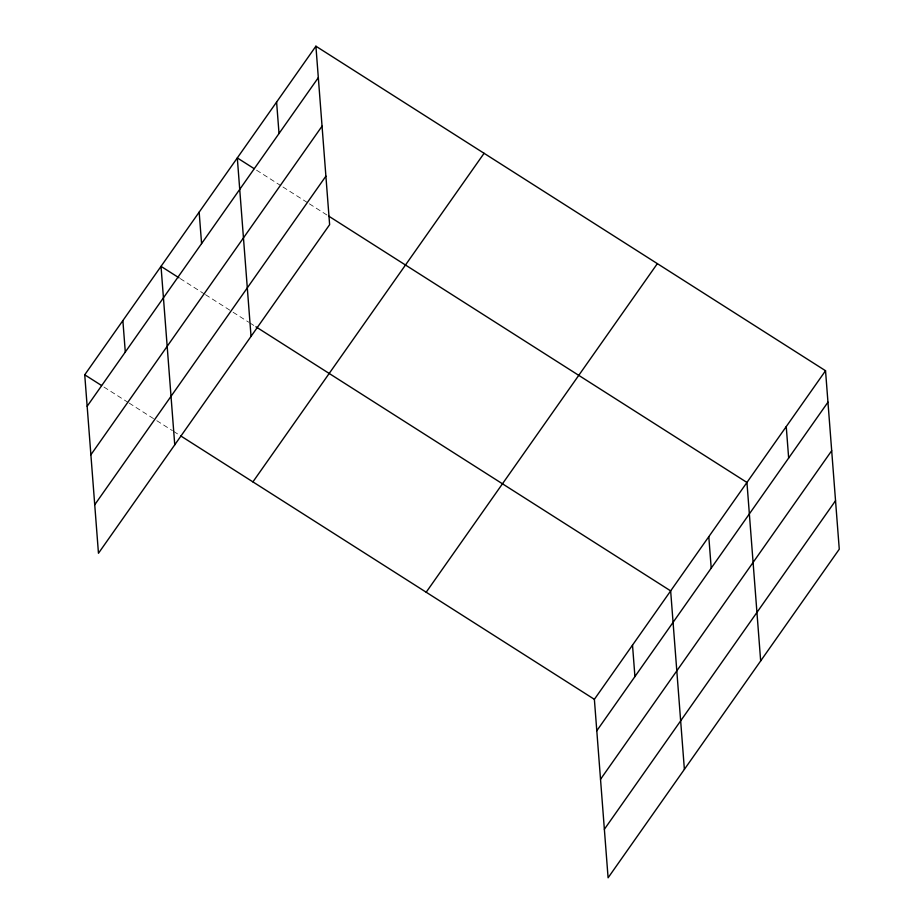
<?xml version="1.0" encoding="UTF-8"?>
<svg xmlns="http://www.w3.org/2000/svg" width="924" height="924" viewBox="0 0 924 924"><rect width="100%" height="100%" fill="white"/><g stroke="black" fill="none" stroke-linecap="round" stroke-linejoin="round"><path stroke-width="0.69" stroke-dasharray="4.62 3.46" d="M256.526 170.166L281.751 186.232M282.952 186.995L308.177 203.061M309.378 203.823L327.396 215.292M180.238 278.598L204.262 293.901M205.463 294.664L231.889 311.492M233.091 312.254L248.706 322.199M249.907 322.973L254.712 326.022M103.95 387.041L127.974 402.333M129.175 403.095L155.602 419.935M156.803 420.697L172.43 430.642M173.631 431.404L178.436 434.465"/><path stroke-width="1.39" d="M315.904 46.2L329.625 224.671L98.464 553.268L84.731 374.798L315.904 46.2L825.536 370.732L839.269 549.202L608.096 877.8L594.375 699.329L825.536 370.732M87.156 406.26L318.318 77.662M90.887 454.77L322.049 126.172M94.733 504.758L325.895 176.161M252.91 481.889L484.084 153.292M426.183 592.226L657.357 263.629M596.789 730.78L827.962 402.183M600.519 779.302L831.692 450.704M604.365 829.29L835.539 500.692M254.123 168.63L237.306 157.923L251.039 336.394M328.598 216.054L746.939 482.455L760.671 660.926M179.037 277.835L161.019 266.355L174.752 444.837M255.913 326.796L670.651 590.886L684.384 769.369M84.731 374.798L101.548 385.504M180.838 435.989L594.375 699.329M786.243 426.588L788.657 458.05M708.8 536.671L711.214 568.133M632.513 645.102L634.927 676.564M276.599 102.056L279.025 133.518M199.157 212.139L201.582 243.601M122.869 320.582L125.294 352.032"/></g></svg>
